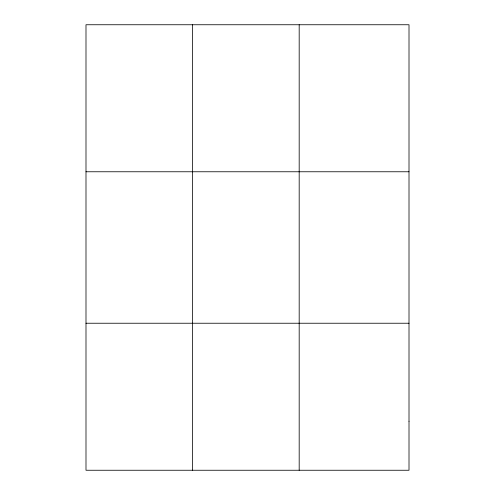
<?xml version="1.0" encoding="UTF-8"?>
<svg xmlns="http://www.w3.org/2000/svg" width="495" height="495" viewBox="0 0 495 495"><rect width="100%" height="100%" fill="white"/><g stroke="black" fill="none" stroke-linecap="round" stroke-linejoin="round"><path stroke-width="0.74" d="M192.586 24.75L192.586 470.25M299.184 24.75L299.184 470.25M85.994 171.765L409.006 171.765M85.994 323.235L409.006 323.235M409.006 421.245L409.006 470.25L85.994 470.25L85.994 24.75L409.006 24.75L409.006 421.245"/></g></svg>
